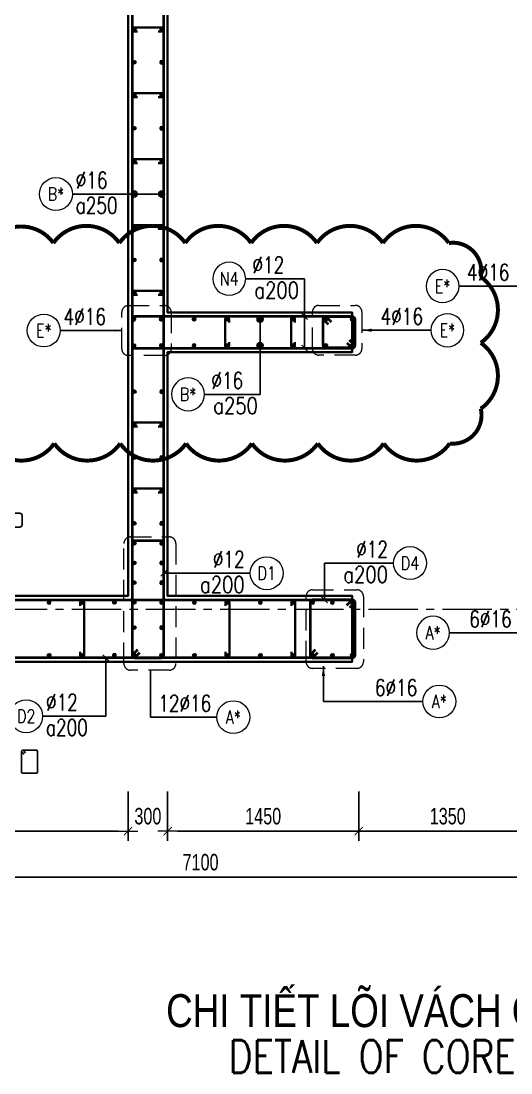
# Model space of a CAD drawing. Header units: millimetres. Extents: x 931337 to 1117500, y 19732 to 157199.
# Drawn here: x 1040720 to 1044437, y 101518 to 109502 of the extents above; entities that cross this region are included whole.
import ezdxf
from ezdxf.enums import TextEntityAlignment as Align

# ---------------------------------------------------------------- set-up
doc = ezdxf.new("R2010")
doc.units = ezdxf.units.MM
doc.header["$MEASUREMENT"] = 0
doc.linetypes.add('HIDDEN2', pattern=[4.7625, 3.175, -1.5875])
doc.linetypes.add('OF_Grid_1$0$CENTER2', pattern=[1.125, 0.75, -0.125, 0.125, -0.125])
doc.layers.get('0').update_dxf_attribs({"lineweight": 20})
doc.layers.get('Defpoints').update_dxf_attribs({"color": 151, "lineweight": 9})
for name, color, linetype, lineweight in [('KC-LEADER', 153, 'Continuous', 18), ('KC-THEP', 6, 'Continuous', 40), ('NDC_S_ANNO', 7, 'Continuous', 20), ('NDC_S_DIM', 1, 'Continuous', 15), ('NDC_S_ENG TITLE', 3, 'Continuous', 20), ('NDC_S_HIDDEN', 8, 'HIDDEN2', 13), ('NDC_S_LEADER', 1, 'Continuous', 15), ('NDC_S_REBAR', 4, 'Continuous', 35), ('NDC_S_STIRRUP', 4, 'Continuous', 40), ('NDC_S_TEXT SYMBOL', 7, 'Continuous', 20), ('NDC_S_VN TEXT', 7, 'Continuous', 20), ('NDC_S_VN TITLE', 6, 'Continuous', 35), ('NDC_S_WALL', 6, 'Continuous', 35), ('OF_Grid_1$0$NDC_S_AXIS', 5, 'OF_Grid_1$0$CENTER2', 13)]:
    doc.layers.add(name, color=color, linetype=linetype, lineweight=lineweight)
doc.layers.add('Ligature', color=1, linetype='Continuous')
doc.layers.add('NDC-S-REVC', color=240, linetype='Continuous', lineweight=20, plot=False)
doc.styles.add('NDC_ANNO', font='', dxfattribs={"width": 0.8})
doc.styles.add('NDC_ARIAL', font='arial.ttf', dxfattribs={"width": 0.85})
doc.styles.add('NDC_DIM', font='', dxfattribs={"width": 0.75})
doc.styles.add('NDC_EN TXT', font='romans.shx', dxfattribs={"width": 0.8})
doc.styles.add('NDC_VIE TXT', font='arial.ttf', dxfattribs={"width": 0.8})
doc.styles.get('NDC_ANNO').set_extended_font_data('Dotum')
doc.styles.get('NDC_DIM').set_extended_font_data('Dotum')
doc.dimstyles.new('NDC_1-50', dxfattribs={"dimscale": 50, "dimtxt": 2.5, "dimasz": 1, "dimexe": 1.5, "dimexo": 0, "dimgap": 0.8, "dimtad": 1, "dimdec": 0, "dimdsep": 46, "dimtxsty": 'NDC_ARIAL', "dimblk": 'DIMMARK', "dimcen": 49999.938995, "dimdle": 1.5, "dimclrd": 1, "dimclre": 1, "dimclrt": 3, "dimadec": 0, "dimazin": 0, "dimtfac": 1, "dimtdec": 0, "dimtix": 1, "dimtmove": 2, "dimatfit": 3, "dimfxl": 1, "dimarcsym": 0})
doc.dimstyles.new('NDC_dim_30', dxfattribs={"dimscale": 30, "dimtxt": 2.5, "dimasz": 1.5, "dimexe": 1.5, "dimexo": 2.5, "dimgap": 1, "dimtad": 1, "dimdec": 0, "dimzin": 0, "dimdsep": 46, "dimtxsty": 'NDC_DIM', "dimblk": 'DIMMARK', "dimcen": 0.09, "dimdle": 1.2, "dimclrd": 1, "dimclre": 1, "dimclrt": 3, "dimadec": 0, "dimazin": 0, "dimtfac": 1, "dimtdec": 0, "dimtix": 1, "dimtofl": 0, "dimtmove": 0, "dimatfit": 3, "dimfxl": 6, "dimfxlon": 1, "dimtolj": 1, "dimtzin": 0, "dimarcsym": 0})
doc.dimstyles.new('NDC_dim_50', dxfattribs={"dimscale": 50, "dimtxt": 2.5, "dimasz": 1.5, "dimexe": 1.5, "dimexo": 2.5, "dimgap": 1, "dimtad": 1, "dimdec": 0, "dimzin": 0, "dimdsep": 46, "dimtxsty": 'NDC_DIM', "dimblk": 'DIMMARK', "dimcen": 0.09, "dimdle": 1.2, "dimclrd": 1, "dimclre": 1, "dimclrt": 3, "dimadec": 0, "dimazin": 0, "dimtfac": 1, "dimtdec": 0, "dimtix": 1, "dimtofl": 0, "dimtmove": 0, "dimatfit": 3, "dimfxl": 6, "dimfxlon": 1, "dimtolj": 1, "dimtzin": 0, "dimarcsym": 0})

# ---------------------------------------------------------------- blocks, each defined once
blk = doc.blocks.new('Drawing name_symbol')
at = {"layer": 'NDC_S_ENG TITLE', "style": 'NDC_EN TXT', "width": 0.8}
blk.add_attdef('SECTDET1', text='', height=5, dxfattribs=at).set_placement((0, 1.01), align=Align.CENTER)
at = {"layer": 'NDC_S_TEXT SYMBOL', "lineweight": 25, "style": 'NDC_ANNO', "width": 0.8}
blk.add_attdef('SSCALE', text='', height=2.5, dxfattribs=at).set_placement((0, -4), align=Align.CENTER)
at = {"layer": 'NDC_S_VN TITLE', "style": 'NDC_VIE TXT', "width": 0.8}
blk.add_attdef('SECTDET2', text='', height=5, dxfattribs=at).set_placement((0, 7.97), align=Align.CENTER)
blk = doc.blocks.new('DIMMARK')
at = {"layer": 'NDC_S_DIM', "color": 1}
blk.add_line((-1.5, 0), (1, 0), dxfattribs=at)
at = {"layer": 'NDC_S_DIM', "color": 2, "const_width": 0.1}
blk.add_lwpolyline([(-0.42, -0.42), (0.42, 0.42)], dxfattribs=at)
blk = doc.blocks.new('*U9')
blk.add_circle((2.5, 0), 2.5)
at = {"layer": 'NDC_S_VN TEXT', "color": 3, "style": 'NDC_EN TXT', "width": 0.75}
blk.add_attdef('DK2', text='', height=2.5, dxfattribs=at).set_placement((-0.85, 0.85), align=Align.RIGHT)
at = {"layer": 'NDC_S_VN TEXT', "color": 7, "style": 'NDC_EN TXT', "width": 0.8}
blk.add_attdef('SH3', text='', height=2, dxfattribs=at).set_placement((2.5, 0), align=Align.MIDDLE)
blk = doc.blocks.new('*D1055')
at = {"layer": 'Defpoints', "color": 0, "transparency": 16777216}
for p in [(1038531.9, 104639.1), (1045631.7, 103817.5), (1038531.9, 103004.7)]:
    blk.add_point(p, dxfattribs=at)
at = {"layer": 'NDC_S_DIM', "color": 1, "lineweight": -2, "transparency": 16777216}
for p, q in [((1038531.9, 103304.7), (1038531.9, 102929.7)), ((1045631.7, 103304.7), (1045631.7, 102929.7)), ((1045556.7, 103004.7), (1038606.9, 103004.7))]:
    blk.add_line(p, q, dxfattribs=at)
at = {"layer": 'NDC_S_DIM', "color": 1, "lineweight": -2, "transparency": 16777216, "xscale": 75, "yscale": 75, "zscale": 75, "rotation": 180}
blk.add_blockref('DIMMARK', (1038531.9, 103004.7), dxfattribs=at)
at = {"layer": 'NDC_S_DIM', "color": 1, "lineweight": -2, "transparency": 16777216, "xscale": 75, "yscale": 75, "zscale": 75}
blk.add_blockref('DIMMARK', (1045631.7, 103004.7), dxfattribs=at)
at = {"layer": 'NDC_S_DIM', "color": 3, "transparency": 16777216, "insert": (1042081.8, 103117.3), "char_height": 125, "attachment_point": 5, "style": 'NDC_DIM'}
blk.add_mtext('\\A1;7100', dxfattribs=at)
blk = doc.blocks.new('THEP')
at = {"layer": 'KC-LEADER', "color": 6}
blk.add_circle((0, 0), 14, dxfattribs=at)
at = {"layer": 'KC-THEP'}
for p, q in [((-14, 0), (14, 0)), ((9.9, 9.9), (-9.9, -9.9)), ((-9.9, 9.9), (9.9, -9.9)), ((0, 14), (0, -14))]:
    blk.add_line(p, q, dxfattribs=at)
blk = doc.blocks.new('*U11')
blk.add_circle((-2.5, 0), 2.5)
at = {"layer": 'NDC_S_VN TEXT', "color": 3, "style": 'NDC_EN TXT', "width": 0.75}
for tag, p in [('DK1', (0.5, 0.85)), ('KC1', (0.5, -2.97))]:
    blk.add_attdef(tag, p, '', height=2.5, dxfattribs=at)
at = {"layer": 'NDC_S_VN TEXT', "color": 7, "style": 'NDC_EN TXT', "width": 0.8}
blk.add_attdef('SH2', text='', height=2, dxfattribs=at).set_placement((-2.5, 0), align=Align.MIDDLE)
blk = doc.blocks.new('*U10')
blk.add_circle((2.5, 0), 2.5)
at = {"layer": 'NDC_S_VN TEXT', "color": 3, "style": 'NDC_EN TXT'}
for tag, width, p in [('DK2', 0.75, (-0.85, 0.85)), ('KC2', 0.8, (-0.85, -2.97))]:
    blk.add_attdef(tag, text='', height=2.5, dxfattribs=dict(at, width=width)).set_placement(p, align=Align.RIGHT)
at = {"layer": 'NDC_S_VN TEXT', "color": 7, "style": 'NDC_EN TXT', "width": 0.8}
blk.add_attdef('SH3', text='', height=2, dxfattribs=at).set_placement((2.5, 0), align=Align.MIDDLE)
blk = doc.blocks.new('*U1051')
at = {"layer": 'KC-THEP', "rotation": 9.668564436380946}
blk.add_blockref('THEP', (0, 100.3), dxfattribs=at)
at = {"layer": 'KC-THEP', "xscale": -1, "rotation": 170.331435563619}
blk.add_blockref('THEP', (0, -100.3), dxfattribs=at)
blk = doc.blocks.new('*U1054')
at = {"layer": 'NDC_S_HIDDEN', "color": 0, "linetype": 'ByBlock', "lineweight": -2, "transparency": 16777216}
for p in [(0, 0), (250, 0), (500, 0), (750, 0), (1000, 0), (1250, 0)]:
    blk.add_blockref('*U1051', p, dxfattribs=at)
blk = doc.blocks.new('*U13')
blk.add_circle((-2.5, 0), 2.5)
at = {"layer": 'NDC_S_VN TEXT', "color": 3, "style": 'NDC_EN TXT', "width": 0.75}
blk.add_attdef('DK1', (0.5, 0.85), '', height=2.5, dxfattribs=at)
at = {"layer": 'NDC_S_VN TEXT', "color": 7, "style": 'NDC_EN TXT', "width": 0.8}
blk.add_attdef('SH2', text='', height=2, dxfattribs=at).set_placement((-2.5, 0), align=Align.MIDDLE)
blk = doc.blocks.new('*D1067')
at = {"layer": 'Defpoints', "color": 0, "ltscale": 200, "transparency": 16777216}
for p in [(1041531.9, 105139.1), (1038831.9, 104639.1), (1041531.9, 103353.8)]:
    blk.add_point(p, dxfattribs=at)
at = {"layer": 'NDC_S_DIM', "color": 1, "lineweight": -2, "ltscale": 200, "transparency": 16777216}
for p, q in [((1038831.9, 103653.8), (1038831.9, 103278.8)), ((1041531.9, 103653.8), (1041531.9, 103278.8)), ((1038906.9, 103353.8), (1041456.9, 103353.8))]:
    blk.add_line(p, q, dxfattribs=at)
at = {"layer": 'NDC_S_DIM', "color": 1, "lineweight": -2, "ltscale": 200, "transparency": 16777216, "xscale": 75, "yscale": 75, "zscale": 75, "rotation": 180}
blk.add_blockref('DIMMARK', (1038831.9, 103353.8), dxfattribs=at)
at = {"layer": 'NDC_S_DIM', "color": 1, "lineweight": -2, "ltscale": 200, "transparency": 16777216, "xscale": 75, "yscale": 75, "zscale": 75}
blk.add_blockref('DIMMARK', (1041531.9, 103353.8), dxfattribs=at)
at = {"layer": 'NDC_S_DIM', "color": 3, "ltscale": 200, "transparency": 16777216, "insert": (1040181.9, 103466.4), "char_height": 125, "attachment_point": 5, "style": 'NDC_DIM'}
blk.add_mtext('\\A1;2700', dxfattribs=at)
blk = doc.blocks.new('*D1068')
at = {"layer": 'Defpoints', "color": 0, "ltscale": 200, "transparency": 16777216}
for p in [(1041531.9, 105139.1), (1041831.9, 105139.1), (1041831.9, 103353.8)]:
    blk.add_point(p, dxfattribs=at)
at = {"layer": 'NDC_S_DIM', "color": 1, "lineweight": -2, "ltscale": 200, "transparency": 16777216}
for p, q in [((1041531.9, 103653.8), (1041531.9, 103278.8)), ((1041831.9, 103653.8), (1041831.9, 103278.8)), ((1041456.9, 103353.8), (1041381.9, 103353.8)), ((1041906.9, 103353.8), (1041981.9, 103353.8))]:
    blk.add_line(p, q, dxfattribs=at)
at = {"layer": 'NDC_S_DIM', "color": 1, "lineweight": -2, "ltscale": 200, "transparency": 16777216, "xscale": 75, "yscale": 75, "zscale": 75}
blk.add_blockref('DIMMARK', (1041531.9, 103353.8), dxfattribs=at)
at = {"layer": 'NDC_S_DIM', "color": 1, "lineweight": -2, "ltscale": 200, "transparency": 16777216, "xscale": 75, "yscale": 75, "zscale": 75, "rotation": 180}
blk.add_blockref('DIMMARK', (1041831.9, 103353.8), dxfattribs=at)
at = {"layer": 'NDC_S_DIM', "color": 3, "ltscale": 200, "transparency": 16777216, "insert": (1041681.9, 103466.4), "char_height": 125, "attachment_point": 5, "style": 'NDC_DIM'}
blk.add_mtext('\\A1;300', dxfattribs=at)
blk = doc.blocks.new('*D1069')
at = {"layer": 'Defpoints', "color": 0, "ltscale": 200, "transparency": 16777216}
for p in [(1041831.9, 105139.1), (1043281.9, 105139.1), (1043281.9, 103353.8)]:
    blk.add_point(p, dxfattribs=at)
at = {"layer": 'NDC_S_DIM', "color": 1, "lineweight": -2, "ltscale": 200, "transparency": 16777216}
for p, q in [((1041831.9, 103653.8), (1041831.9, 103278.8)), ((1043281.9, 103653.8), (1043281.9, 103278.8)), ((1041906.9, 103353.8), (1043206.9, 103353.8))]:
    blk.add_line(p, q, dxfattribs=at)
at = {"layer": 'NDC_S_DIM', "color": 1, "lineweight": -2, "ltscale": 200, "transparency": 16777216, "xscale": 75, "yscale": 75, "zscale": 75, "rotation": 180}
blk.add_blockref('DIMMARK', (1041831.9, 103353.8), dxfattribs=at)
at = {"layer": 'NDC_S_DIM', "color": 1, "lineweight": -2, "ltscale": 200, "transparency": 16777216, "xscale": 75, "yscale": 75, "zscale": 75}
blk.add_blockref('DIMMARK', (1043281.9, 103353.8), dxfattribs=at)
at = {"layer": 'NDC_S_DIM', "color": 3, "ltscale": 200, "transparency": 16777216, "insert": (1042556.9, 103466.4), "char_height": 125, "attachment_point": 5, "style": 'NDC_DIM'}
blk.add_mtext('\\A1;1450', dxfattribs=at)
blk = doc.blocks.new('*D1070')
at = {"layer": 'Defpoints', "color": 0, "ltscale": 200, "transparency": 16777216}
for p in [(1043281.9, 105139.1), (1044631.9, 105101.8), (1044631.9, 103353.8)]:
    blk.add_point(p, dxfattribs=at)
at = {"layer": 'NDC_S_DIM', "color": 1, "lineweight": -2, "ltscale": 200, "transparency": 16777216}
for p, q in [((1043281.9, 103653.8), (1043281.9, 103278.8)), ((1044631.9, 103653.8), (1044631.9, 103278.8)), ((1043356.9, 103353.8), (1044556.9, 103353.8))]:
    blk.add_line(p, q, dxfattribs=at)
at = {"layer": 'NDC_S_DIM', "color": 1, "lineweight": -2, "ltscale": 200, "transparency": 16777216, "xscale": 75, "yscale": 75, "zscale": 75, "rotation": 180}
blk.add_blockref('DIMMARK', (1043281.9, 103353.8), dxfattribs=at)
at = {"layer": 'NDC_S_DIM', "color": 1, "lineweight": -2, "ltscale": 200, "transparency": 16777216, "xscale": 75, "yscale": 75, "zscale": 75}
blk.add_blockref('DIMMARK', (1044631.9, 103353.8), dxfattribs=at)
at = {"layer": 'NDC_S_DIM', "color": 3, "ltscale": 200, "transparency": 16777216, "insert": (1043956.9, 103466.4), "char_height": 125, "attachment_point": 5, "style": 'NDC_DIM'}
blk.add_mtext('\\A1;1350', dxfattribs=at)

msp = doc.modelspace()

# ---------------------------------------------------------------- linework, layer by layer
at = {"layer": 'Ligature', "elevation": 0.03}
msp.add_lwpolyline([(1040559.499, 105765.962), (1040709.719, 105765.962, -0.41421356), (1040727.322, 105748.359), (1040727.322, 105679.237, -0.41421356), (1040709.719, 105661.634), (1040221.552, 105661.634)], format="xyb", dxfattribs=at)
at = {"layer": 'Ligature'}
msp.add_lwpolyline([(1040742.277, 103937.204), (1040726.311, 103953.17, -0.66817864), (1040732.085, 103967.108), (1040836.714, 103967.108, -0.41421356), (1040844.878, 103958.943), (1040844.878, 103801.835, -0.41421356), (1040836.714, 103793.671), (1040732.085, 103793.671, -0.41421356), (1040723.92, 103801.835), (1040723.92, 103958.943, -0.66817864), (1040737.858, 103964.716), (1040753.824, 103948.75)], format="xyb", dxfattribs=at)
at = {"layer": 'NDC-S-REVC', "const_width": 30}
msp.add_lwpolyline([(1040471.44, 106295.963, 0.52056705), (1040971.44, 106295.963, 0.52056705), (1041471.44, 106295.963, 0.52056705), (1041971.44, 106295.963, 0.52056705), (1042471.44, 106295.963, 0.52056705), (1042971.44, 106295.963, 0.52056705), (1043471.44, 106295.963, 0.52056705), (1043971.44, 106295.963, 0.52056705), (1044207.592, 106559.811, 0.52056705), (1044207.592, 107059.811, 0.52056705), (1044207.592, 107559.811, 0.52056705), (1043965.23, 107817.449, 0.52056705), (1043465.23, 107817.449, 0.52056705), (1042965.23, 107817.449, 0.52056705), (1042465.23, 107817.449, 0.52056705), (1041965.23, 107817.449, 0.52056705), (1041465.23, 107817.449, 0.52056705), (1040965.23, 107817.449, 0.52056705), (1040471.44, 107811.238, 0.52056705), (1040471.44, 107311.238, 0.52056705), (1040471.44, 106811.238, 0.52056705)], format="xyb", close=True, dxfattribs=at)
at = {"layer": 'NDC_S_HIDDEN', "ltscale": 50}
for points in [[(1041533.494, 107341.982), (1041809.338, 107341.982, -0.41421356), (1041859.338, 107291.982), (1041859.338, 107014.433, -0.41421356), (1041809.338, 106964.433), (1041533.494, 106964.433, -0.41421356), (1041483.494, 107014.433), (1041483.494, 107291.982, -0.41421356)], [(1042979.982, 107344.196), (1043255.825, 107344.196, -0.41421356), (1043305.825, 107294.196), (1043305.825, 107016.647, -0.41421356), (1043255.825, 106966.647), (1042979.982, 106966.647, -0.41421356), (1042929.982, 107016.647), (1042929.982, 107294.196, -0.41421356)], [(1041844.305, 104575.657), (1041549.905, 104575.657, -0.41421356), (1041499.905, 104625.657), (1041499.905, 105536.602, -0.41421356), (1041549.905, 105586.602), (1041844.305, 105586.602, -0.41421356), (1041894.305, 105536.602), (1041894.305, 104625.657, -0.41421356)], [(1042931.935, 105185.215), (1043267.16, 105185.215, -0.41421356), (1043317.16, 105135.215), (1043317.16, 104639.057, -0.41421356), (1043267.16, 104589.057), (1042931.935, 104589.057, -0.41421356), (1042881.935, 104639.057), (1042881.935, 105135.215, -0.41421356)]]:
    msp.add_lwpolyline(points, format="xyb", close=True, dxfattribs=at)
at = {"layer": 'NDC_S_REBAR'}
for points in [[(1041760.447, 109424.057), (1041785.447, 109424.057, 1), (1041785.447, 109454.057), (1041578.423, 109454.057, 1), (1041578.423, 109424.057), (1041603.423, 109424.057)], [(1041760.447, 108924.057), (1041785.447, 108924.057, 1), (1041785.447, 108954.057), (1041578.423, 108954.057, 1), (1041578.423, 108924.057), (1041603.423, 108924.057)], [(1041760.447, 108424.057), (1041785.447, 108424.057, 1), (1041785.447, 108454.057), (1041578.423, 108454.057, 1), (1041578.423, 108424.057), (1041603.423, 108424.057)], [(1041760.447, 107924.057), (1041785.447, 107924.057, 1), (1041785.447, 107954.057), (1041578.423, 107954.057, 1), (1041578.423, 107924.057), (1041603.423, 107924.057)], [(1041760.447, 107424.057), (1041785.447, 107424.057, 1), (1041785.447, 107454.057), (1041578.423, 107454.057, 1), (1041578.423, 107424.057), (1041603.423, 107424.057)], [(1042297.956, 107064.363), (1042297.956, 107039.363, -1), (1042267.956, 107039.363), (1042267.956, 107239.363, -1), (1042297.956, 107239.363), (1042297.956, 107214.363)], [(1042797.956, 107064.363), (1042797.956, 107039.363, -1), (1042767.956, 107039.363), (1042767.956, 107239.363, -1), (1042797.956, 107239.363), (1042797.956, 107214.363)], [(1041760.447, 106424.057), (1041785.447, 106424.057, 1), (1041785.447, 106454.057), (1041578.423, 106454.057, 1), (1041578.423, 106424.057), (1041603.423, 106424.057)], [(1041760.447, 105924.057), (1041785.447, 105924.057, 1), (1041785.447, 105954.057), (1041578.423, 105954.057, 1), (1041578.423, 105924.057), (1041603.423, 105924.057)], [(1041167.565, 105064.057), (1041167.565, 105089.057, -1), (1041197.565, 105089.057), (1041197.565, 104689.057, -1), (1041167.565, 104689.057), (1041167.565, 104714.057)], [(1042270.447, 105064.057), (1042270.447, 105089.057, -1), (1042300.447, 105089.057), (1042300.447, 104689.057, -1), (1042270.447, 104689.057), (1042270.447, 104714.057)], [(1042770.447, 105064.057), (1042770.447, 105089.057, -1), (1042800.447, 105089.057), (1042800.447, 104689.057, -1), (1042770.447, 104689.057), (1042770.447, 104714.057)]]:
    msp.add_lwpolyline(points, format="xyb", dxfattribs=at)
at = {"layer": 'NDC_S_STIRRUP'}
for points in [[(1041601.935, 104729.057), (1041561.935, 104689.057, 0.41421356), (1041581.935, 104669.057), (1041781.935, 104669.057, 0.41421356), (1041801.935, 104689.057), (1041801.935, 116989.057, 0.41421356), (1041781.935, 117009.057), (1041581.935, 117009.057, 0.41421356), (1041561.935, 116989.057), (1041561.935, 104689.057, 0.41421356), (1041581.935, 104669.057), (1041621.935, 104709.057)], [(1043191.935, 107059.057), (1043231.935, 107019.057, 0.41421356), (1043251.935, 107039.057), (1043251.935, 107239.057, 0.41421356), (1043231.935, 107259.057), (1041581.935, 107259.057, 0.41421356), (1041561.935, 107239.057), (1041561.935, 107039.057, 0.41435759), (1041581.935, 107019.057), (1043231.935, 107019.057, 0.41421356), (1043251.935, 107039.057), (1043211.935, 107079.057)], [(1043051.935, 107199.057), (1043011.935, 107239.057, -0.41421356), (1043031.935, 107259.057), (1043231.935, 107259.057, -0.41421356), (1043251.935, 107239.057), (1043251.935, 107041.271, -0.41421356), (1043231.935, 107021.271), (1043031.935, 107021.271, -0.41421356), (1043011.935, 107041.271), (1043011.935, 107239.057, -0.41421356), (1043031.935, 107259.057), (1043071.935, 107219.057)], [(1041601.935, 104729.057), (1041561.935, 104689.057, 0.41421356), (1041581.935, 104669.057), (1041781.935, 104669.057, 0.41421356), (1041801.935, 104689.057), (1041801.935, 105537.668, 0.41421356), (1041781.935, 105557.668), (1041581.935, 105557.668, 0.41421356), (1041561.935, 105537.668), (1041561.935, 104689.057, 0.41421356), (1041581.935, 104669.057), (1041621.935, 104709.057)], [(1043191.935, 105069.057), (1043231.935, 105109.057, -0.41421356), (1043251.935, 105089.057), (1043251.935, 104689.057, -0.41421356), (1043231.935, 104669.057), (1038581.935, 104669.057, -0.41421356), (1038561.935, 104689.057), (1038561.935, 105089.057, -0.41421356), (1038581.935, 105109.057), (1043231.935, 105109.057, -0.41421356), (1043251.935, 105089.057), (1043211.935, 105049.057)], [(1042951.935, 104729.057), (1042911.935, 104689.057, 0.41421356), (1042931.935, 104669.057), (1043231.935, 104669.057, 0.41421356), (1043251.935, 104689.057), (1043251.935, 105089.057, 0.41421356), (1043231.935, 105109.057), (1042931.935, 105109.057, 0.41421356), (1042911.935, 105089.057), (1042911.935, 104689.057, 0.41421356), (1042931.935, 104669.057), (1042971.935, 104709.057)]]:
    msp.add_lwpolyline(points, format="xyb", dxfattribs=at)
at = {"layer": 'NDC_S_WALL'}
for points in [[(1041531.935, 116539.057), (1041531.935, 105139.057), (1038831.935, 105139.057), (1038831.935, 105139.057), (1038831.935, 105789.057), (1038531.935, 105789.057), (1038531.935, 104639.057), (1038531.935, 104639.057), (1043231.935, 104639.057), (1043231.935, 104639.057), (1043231.935, 105139.057), (1043231.935, 105139.057), (1041831.935, 105139.057), (1041831.935, 106989.057), (1041831.935, 106989.057), (1043231.935, 106989.057), (1043231.935, 107289.057), (1041831.935, 107289.057), (1041831.935, 107289.057), (1041831.935, 114039.057)], [(1043231.935, 107289.057), (1043231.935, 106989.057)]]:
    msp.add_lwpolyline(points, dxfattribs=at)
at = {"layer": 'OF_Grid_1$0$NDC_S_AXIS', "ltscale": 500}
msp.add_line((1036604.756, 105039.057), (1052455.08, 105039.057), dxfattribs=at)

# ---------------------------------------------------------------- block references
at = {"layer": 'KC-THEP'}
for p, rotation in [((1041578.423, 109439.057), 189.6685644363809), ((1041578.423, 109189.057), 189.6685644363809), ((1041578.423, 108939.057), 189.6685644363809), ((1041578.423, 108689.057), 189.6685644363809), ((1041578.423, 108439.057), 189.6685644363809), ((1041578.423, 108189.057), 189.6685644363809), ((1041578.423, 107939.057), 189.6685644363809), ((1041578.423, 107689.057), 189.6685644363809), ((1041578.423, 107439.057), 189.6685644363809), ((1043231.935, 107239.057), 9.668564436380946), ((1041575.932, 107038.752), 189.6685644363809), ((1041578.423, 106689.057), 189.6685644363809), ((1041578.423, 106439.057), 189.6685644363809), ((1041578.423, 106189.057), 189.6685644363809), ((1041578.423, 105939.057), 189.6685644363809), ((1041578.423, 105689.057), 189.6685644363809), ((1041578.423, 105539.057), 189.6685644363809), ((1041578.423, 105389.057), 189.6685644363809), ((1041578.423, 105239.057), 189.6685644363809), ((1041428.423, 105089.057), 189.6685644363809), ((1041578.423, 105089.057), 189.6685644363809), ((1041578.423, 104898.391), 189.6685644363809), ((1040932.565, 104689.057), 9.668564436380946), ((1041182.565, 104689.057), 9.668564436380946), ((1041785.447, 104689.057), 9.668564436380946), ((1042035.447, 104689.057), 9.668564436380946), ((1042285.447, 104689.057), 9.668564436380946), ((1042535.447, 104689.057), 9.668564436380946), ((1042785.447, 104689.057), 9.668564436380946), ((1042931.935, 104689.057), 9.668564436380946), ((1043081.935, 104689.057), 9.668564436380946), ((1043231.935, 104689.057), 9.668564436380946)]:
    msp.add_blockref('THEP', p, dxfattribs=dict(at, rotation=rotation))
at = {"layer": 'KC-THEP', "xscale": -1}
for p, rotation in [((1041785.447, 109439.057), 170.331435563619), ((1041785.447, 109189.057), 170.331435563619), ((1041785.447, 108939.057), 170.331435563619), ((1041785.447, 108689.057), 170.331435563619), ((1041785.447, 108439.057), 170.331435563619), ((1041785.447, 108189.057), 170.331435563619), ((1041785.447, 107939.057), 170.331435563619), ((1041785.447, 107689.057), 170.331435563619), ((1041785.447, 107439.057), 170.331435563619), ((1041575.932, 107239.363), 350.3314355636191), ((1043231.935, 107038.447), 170.331435563619), ((1041785.447, 106689.057), 170.331435563619), ((1041785.447, 106439.057), 170.331435563619), ((1041785.447, 106189.057), 170.331435563619), ((1041785.447, 105939.057), 170.331435563619), ((1041785.447, 105689.057), 170.331435563619), ((1041785.447, 105539.057), 170.331435563619), ((1041785.447, 105389.057), 170.331435563619), ((1041785.447, 105239.057), 170.331435563619), ((1040932.565, 105089.057), 170.331435563619), ((1041182.565, 105089.057), 170.331435563619), ((1041785.447, 105089.057), 170.331435563619), ((1042035.447, 105089.057), 170.331435563619), ((1042285.447, 105089.057), 170.331435563619), ((1042535.447, 105089.057), 170.331435563619), ((1042785.447, 105089.057), 170.331435563619), ((1042931.935, 105089.057), 170.331435563619), ((1043081.935, 105089.057), 170.331435563619), ((1043231.935, 105089.057), 170.331435563619), ((1041785.447, 104898.391), 170.331435563619), ((1041428.423, 104689.057), 350.3314355636191), ((1041578.423, 104689.057), 350.3314355636191)]:
    msp.add_blockref('THEP', p, dxfattribs=dict(at, rotation=rotation))
at = {"layer": 'NDC_S_ANNO'}
ref = msp.add_blockref('Drawing name_symbol', (1045188.396, 101467.499), dxfattribs=dict(at, xscale=50, yscale=50, zscale=50))
ref.add_attrib('SECTDET1', 'DETAIL OF CORE WALL OF-CW4+CW5+CW7', dxfattribs={"layer": 'NDC_S_ENG TITLE', "height": 250, "style": 'NDC_EN TXT', "width": 0.8}).set_placement((1045188.396, 101518.062), align=Align.CENTER)
ref.add_attrib('SECTDET2', 'CHI TIẾT LÕI VÁCH OF-CW4+CW5+CW7 TẦNG B1F', dxfattribs={"layer": 'NDC_S_VN TITLE', "height": 250, "style": 'NDC_VIE TXT', "width": 0.8}).set_placement((1045188.396, 101866.031), align=Align.CENTER)
at = {"layer": 'NDC_S_HIDDEN'}
msp.add_blockref('*U1054', (1041782.956, 107139.057), dxfattribs=at)
at = {"layer": 'NDC_S_VN TEXT', "xscale": 50, "yscale": 50, "zscale": 50}
for name, p, values in [('*U11', (1041109.476, 108189.057), {'SH2': 'B*', 'DK1': '%%C16', 'KC1': 'a250'}), ('*U13', (1041017.088, 107153.208), {'SH2': 'E*', 'DK1': '4%%C16'}), ('*U10', (1043545.807, 105387.783), {'SH3': 'D4', 'DK2': '%%C12', 'KC2': 'a200'}), ('*U10', (1042458.689, 105311.039), {'SH3': 'D1', 'DK2': '%%C12', 'KC2': 'a200'}), ('*U9', (1043768.191, 104337.564), {'SH3': 'A*', 'DK2': '6%%C16'}), ('*U11', (1040883.546, 104225.847), {'SH2': 'D2', 'DK1': '%%C12', 'KC1': 'a200'}), ('*U9', (1042205.152, 104218.752), {'SH3': 'A*', 'DK2': '12%%C16'})]:
    msp.add_blockref(name, p, dxfattribs=at).add_auto_attribs(values)
at = {"layer": 'NDC_S_VN TEXT'}
ref = msp.add_blockref('*U10', (1042423.808, 107545.905), dxfattribs=dict(at, xscale=-50, yscale=50, zscale=50))
ref.add_attrib('SH3', 'N4', dxfattribs={"color": 7, "height": 100, "style": 'NDC_EN TXT', "width": 0.8}).set_placement((1042298.808, 107545.905), align=Align.MIDDLE)
ref.add_attrib('DK2', '%%C12', dxfattribs={"color": 3, "height": 125, "style": 'NDC_EN TXT', "width": 0.75}).set_placement((1042716.308, 107588.181), align=Align.RIGHT)
ref.add_attrib('KC2', 'a200', dxfattribs={"color": 3, "height": 125, "style": 'NDC_EN TXT', "width": 0.8}).set_placement((1042828.212, 107397.278), align=Align.RIGHT)
ref = msp.add_blockref('*U9', (1044043.087, 107490.485), dxfattribs=dict(at, xscale=-50, yscale=50, zscale=50))
ref.add_attrib('SH3', 'E*', dxfattribs={"color": 7, "height": 100, "style": 'NDC_EN TXT', "width": 0.8}).set_placement((1043918.087, 107490.485), align=Align.MIDDLE)
ref.add_attrib('DK2', '4%%C16', dxfattribs={"color": 3, "height": 125, "style": 'NDC_EN TXT', "width": 0.75}).set_placement((1044424.873, 107532.761), align=Align.RIGHT)
ref = msp.add_blockref('*U13', (1043829.738, 107155.421), dxfattribs=dict(at, xscale=-50, yscale=50, zscale=50))
ref.add_attrib('SH2', 'E*', dxfattribs={"color": 7, "height": 100, "style": 'NDC_EN TXT', "width": 0.8}).set_placement((1043954.738, 107155.421), align=Align.MIDDLE)
ref.add_attrib('DK1', '4%%C16', (1043447.595, 107197.697), dxfattribs={"color": 3, "height": 125, "style": 'NDC_EN TXT', "width": 0.75})
ref = msp.add_blockref('*U10', (1042112.345, 106669.04), dxfattribs=dict(at, xscale=-50, yscale=50, zscale=50))
ref.add_attrib('SH3', 'B*', dxfattribs={"color": 7, "height": 100, "style": 'NDC_EN TXT', "width": 0.8}).set_placement((1041987.345, 106669.04), align=Align.MIDDLE)
ref.add_attrib('DK2', '%%C16', dxfattribs={"color": 3, "height": 125, "style": 'NDC_EN TXT', "width": 0.75}).set_placement((1042404.845, 106711.315), align=Align.RIGHT)
ref.add_attrib('KC2', 'a250', dxfattribs={"color": 3, "height": 125, "style": 'NDC_EN TXT', "width": 0.8}).set_placement((1042516.749, 106520.412), align=Align.RIGHT)
ref = msp.add_blockref('*U9', (1043970.723, 104859.2), dxfattribs=dict(at, xscale=-50, yscale=50, zscale=50))
ref.add_attrib('SH3', 'A*', dxfattribs={"color": 7, "height": 100, "style": 'NDC_EN TXT', "width": 0.8}).set_placement((1043845.723, 104859.2), align=Align.MIDDLE)
ref.add_attrib('DK2', '6%%C16', dxfattribs={"color": 3, "height": 125, "style": 'NDC_EN TXT', "width": 0.75}).set_placement((1044441.795, 104901.475), align=Align.RIGHT)

# ---------------------------------------------------------------- dimensions: what is measured, and where the dimension line sits
at = {"layer": 'NDC_S_DIM', "ltscale": 200}
for base, p1, p2, picture, middle in [((1041531.935, 103353.837), (1038831.935, 104639.057), (1041531.935, 105139.057), '*D1067', (1040181.935, 103466.422)), ((1041831.935, 103353.837), (1041531.935, 105139.057), (1041831.935, 105139.057), '*D1068', (1041681.935, 103466.422)), ((1043281.935, 103353.837), (1041831.935, 105139.057), (1043281.935, 105139.057), '*D1069', (1042556.935, 103466.422)), ((1044631.935, 103353.837), (1043281.935, 105139.057), (1044631.935, 105101.846), '*D1070', (1043956.935, 103466.422))]:
    dim = msp.add_linear_dim(base=base, p1=p1, p2=p2, angle=180, dimstyle='NDC_dim_50', override={"dimtmove": 1}, dxfattribs=at)
    dim.commit()
    dim.dimension.update_dxf_attribs({"geometry": picture, "text_midpoint": middle})
at = {"layer": 'NDC_S_DIM'}
dim = msp.add_linear_dim(base=(1038531.935, 103004.688), p1=(1045631.735, 103817.493), p2=(1038531.935, 104639.057), angle=180, dimstyle='NDC_dim_50', override={"dimtmove": 1}, dxfattribs=at)
dim.commit()
dim.dimension.update_dxf_attribs({"geometry": '*D1055', "text_midpoint": (1042081.835, 103117.272)})

# ---------------------------------------------------------------- leaders
at = {"layer": 'NDC_S_LEADER'}
for points, dimstyle, override in [([(1041785.447, 108189.057), (1041109.476, 108189.057)], 'NDC_dim_30', {"dimtad": 0, "dimldrblk": 'Origin'}), ([(1041578.423, 108189.057), (1041109.476, 108189.057)], 'NDC_dim_30', {"dimtad": 0, "dimldrblk": 'Origin'}), ([(1042871.243, 107019.057), (1042871.243, 107545.724), (1042423.808, 107545.724)], 'NDC_dim_30', {"dimgap": 1, "dimtad": 0, "dimldrblk": 'Oblique'}), ([(1042871.243, 107259.057), (1042871.243, 107545.724), (1042423.808, 107545.724)], 'NDC_dim_30', {"dimtad": 0, "dimldrblk": 'Oblique'}), ([(1044581.92, 107490.304), (1044043.088, 107490.304)], 'NDC_dim_50', {"dimgap": 1, "dimtad": 0}), ([(1042532.956, 107238.752), (1042532.956, 106668.859), (1042112.345, 106668.859)], 'NDC_dim_30', {"dimgap": 1, "dimtad": 0, "dimldrblk": 'Origin'}), ([(1043305.825, 107155.421), (1043829.738, 107155.421)], 'NDC_dim_50', {"dimgap": 1, "dimtad": 0}), ([(1042532.956, 107038.752), (1042532.956, 106668.859), (1042112.345, 106668.859)], 'NDC_dim_30', {"dimgap": 1, "dimtad": 0, "dimldrblk": 'Origin'}), ([(1041801.935, 105311.039), (1042458.689, 105311.039)], 'NDC_dim_30', {"dimtad": 0, "dimldrblk": 'Oblique'}), ([(1043021.325, 105109.057), (1043021.325, 105387.783), (1043545.807, 105387.783)], 'NDC_dim_30', {"dimtad": 0, "dimldrblk": 'Oblique'}), ([(1044599.028, 104859.2), (1043970.723, 104859.2)], 'NDC_dim_50', {"dimgap": 1, "dimtad": 0}), ([(1041362.009, 104669.057), (1041362.009, 104225.847), (1040883.546, 104225.847)], 'NDC_dim_30', {"dimtad": 0, "dimldrblk": 'Oblique'}), ([(1043013.628, 104605.883), (1043013.628, 104337.383), (1043768.191, 104337.383)], 'NDC_dim_50', {"dimgap": 1, "dimtad": 0}), ([(1041701.424, 104575.657), (1041701.424, 104218.752), (1042205.152, 104218.752)], 'NDC_dim_30', {"dimtad": 0})]:
    msp.add_leader(points, dimstyle=dimstyle, override=override, dxfattribs=at)
msp.add_leader([(1041485.643, 107153.208), (1041017.088, 107153.208)], dimstyle='NDC_1-50', dxfattribs=at)

doc.saveas('drawing.dxf')
